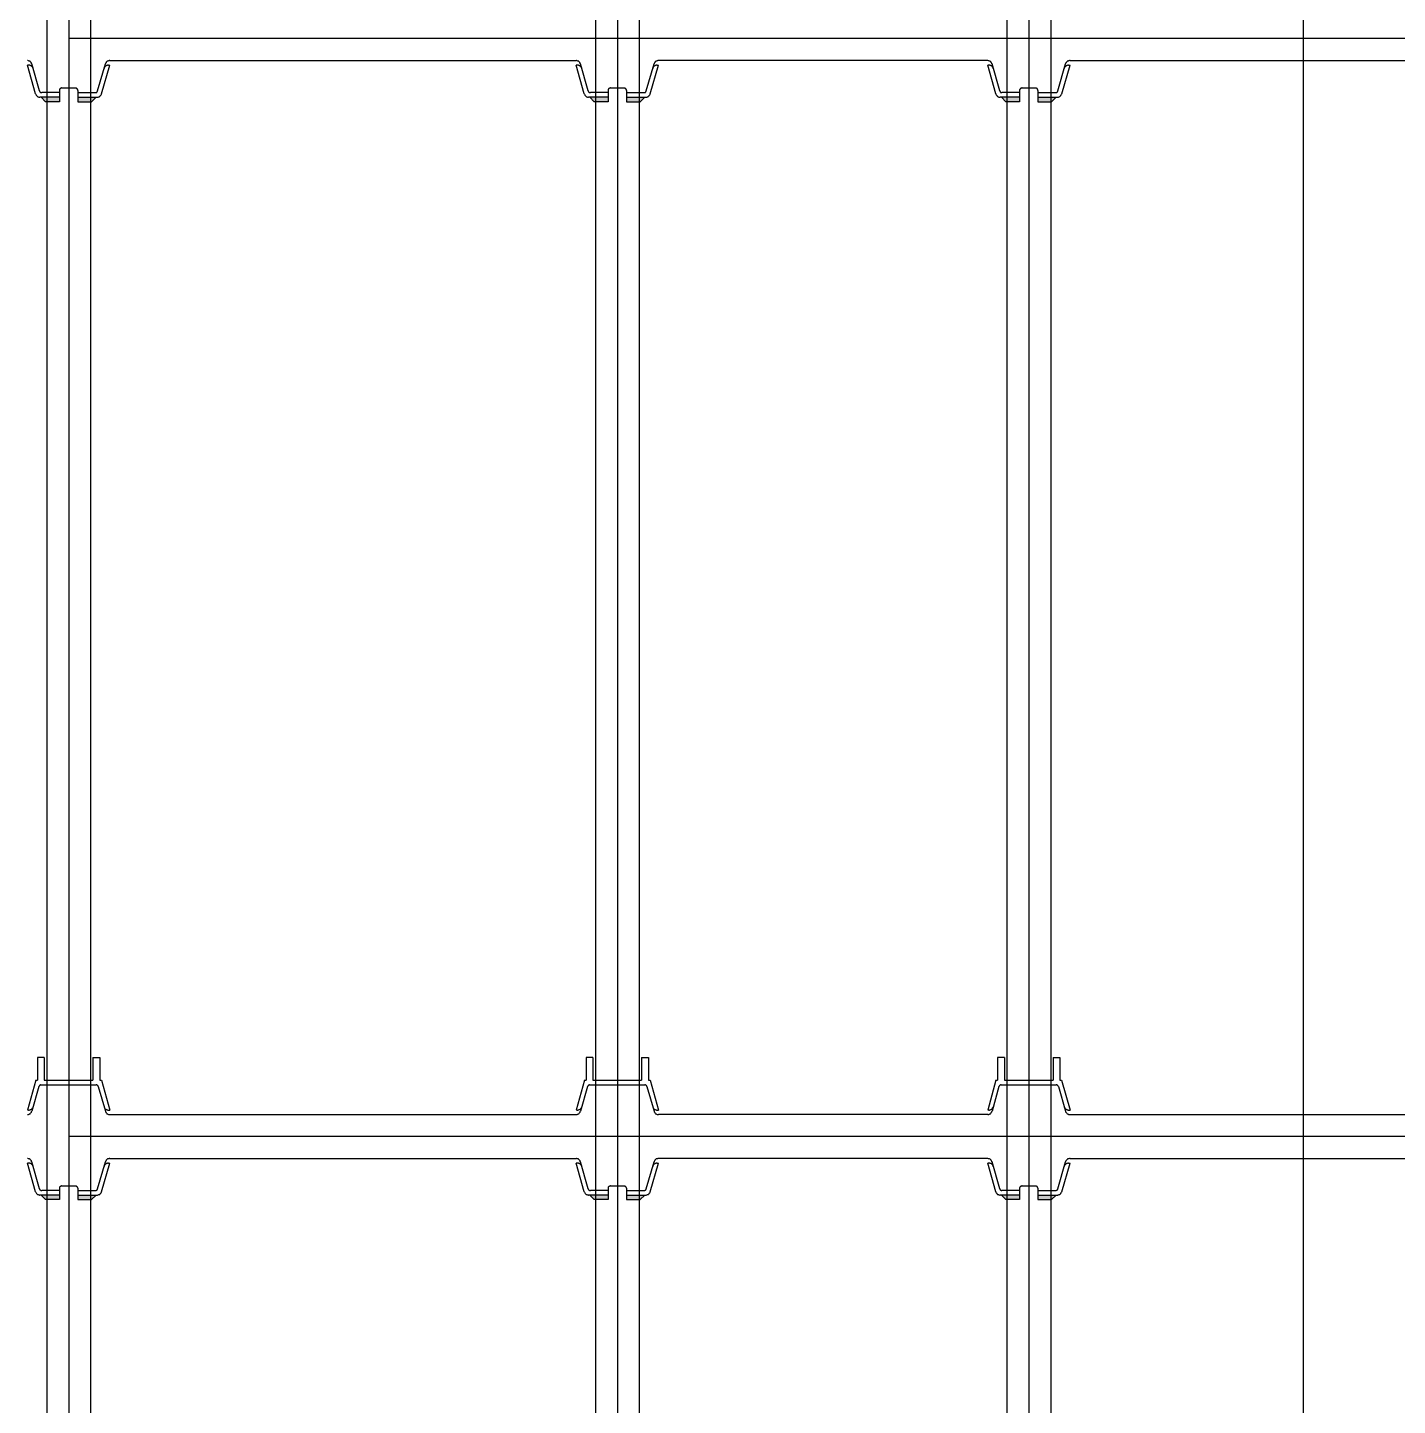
# Model space of a CAD drawing. Header units: metres. Extents: x 0 to 420, y 0 to 297.
# Drawn here: x 161.2 to 211.1, y 146.6 to 196.8 of the extents above; entities that cross this region are included whole.
import ezdxf

# ---------------------------------------------------------------- set-up
doc = ezdxf.new("R2010")
doc.units = ezdxf.units.M

msp = doc.modelspace()

# ---------------------------------------------------------------- linework, layer by layer
for p, q in [((162.7, 254.43), (162.7, 96.37)), ((182.7, 254.43), (182.7, 96.37)), ((197.7, 254.43), (197.7, 96.37)), ((207.7, 254.43), (207.7, 96.37)), ((161.9, 213.67), (161.9, 99.7)), ((163.5, 213.67), (163.5, 99.7)), ((181.9, 213.67), (181.9, 99.7)), ((183.5, 213.67), (183.5, 99.7)), ((196.9, 213.67), (196.9, 99.7)), ((198.5, 213.67), (198.5, 99.7)), ((252.7, 196.37), (162.7, 196.37)), ((161.49, 194.35), (161.2, 195.4)), ((161.24, 195.4), (161.2, 195.4)), ((161.64, 194.46), (161.36, 195.45)), ((163.75, 194.46), (164.04, 195.45)), ((163.9, 194.35), (164.2, 195.4)), ((164.15, 195.4), (164.2, 195.4)), ((164.2, 195.57), (181.2, 195.57)), ((181.24, 195.4), (181.2, 195.4)), ((181.49, 194.35), (181.2, 195.4)), ((181.64, 194.46), (181.36, 195.45)), ((183.75, 194.46), (184.04, 195.45)), ((183.9, 194.35), (184.2, 195.4)), ((184.15, 195.4), (184.2, 195.4)), ((196.2, 195.57), (184.2, 195.57)), ((196.49, 194.35), (196.2, 195.4)), ((196.24, 195.4), (196.2, 195.4)), ((196.64, 194.46), (196.36, 195.45)), ((198.75, 194.46), (199.04, 195.45)), ((198.9, 194.35), (199.2, 195.4)), ((199.15, 195.4), (199.2, 195.4)), ((199.2, 195.57), (216.2, 195.57)), ((162.36, 194.4), (161.72, 194.4)), ((162.36, 194.48), (162.36, 194.23)), ((162.45, 194.57), (162.95, 194.57)), ((163.03, 194.48), (163.03, 194.23)), ((163.03, 194.4), (163.67, 194.4)), ((182.36, 194.4), (181.72, 194.4)), ((182.36, 194.48), (182.36, 194.23)), ((182.45, 194.57), (182.95, 194.57)), ((183.03, 194.48), (183.03, 194.23)), ((183.03, 194.4), (183.67, 194.4)), ((197.36, 194.4), (196.72, 194.4)), ((197.36, 194.48), (197.36, 194.23)), ((197.45, 194.57), (197.95, 194.57)), ((198.03, 194.48), (198.03, 194.23)), ((198.03, 194.4), (198.67, 194.4)), ((162.36, 194.23), (161.65, 194.23)), ((161.86, 194.07), (161.7, 194.23)), ((162.36, 194.07), (161.86, 194.07)), ((162.36, 194.23), (162.36, 194.07)), ((163.03, 194.23), (163.74, 194.23)), ((163.03, 194.23), (163.03, 194.07)), ((163.03, 194.07), (163.53, 194.07)), ((163.53, 194.07), (163.7, 194.23)), ((182.36, 194.23), (181.65, 194.23)), ((181.86, 194.07), (181.7, 194.23)), ((182.36, 194.07), (181.86, 194.07)), ((182.36, 194.23), (182.36, 194.07)), ((183.03, 194.23), (183.03, 194.07)), ((183.03, 194.23), (183.74, 194.23)), ((183.03, 194.07), (183.53, 194.07)), ((183.53, 194.07), (183.7, 194.23)), ((197.36, 194.23), (196.65, 194.23)), ((196.86, 194.07), (196.7, 194.23)), ((197.36, 194.07), (196.86, 194.07)), ((197.36, 194.23), (197.36, 194.07)), ((198.03, 194.23), (198.74, 194.23)), ((198.03, 194.23), (198.03, 194.07)), ((198.03, 194.07), (198.53, 194.07)), ((198.53, 194.07), (198.7, 194.23)), ((161.81, 159.25), (161.56, 159.25)), ((161.56, 159.25), (161.56, 158.42)), ((161.81, 159.25), (161.81, 158.42)), ((163.58, 159.25), (163.83, 159.25)), ((163.58, 159.25), (163.58, 158.42)), ((163.83, 159.25), (163.83, 158.42)), ((181.56, 159.25), (181.56, 158.42)), ((181.81, 159.25), (181.56, 159.25)), ((181.81, 159.25), (181.81, 158.42)), ((183.58, 159.25), (183.58, 158.42)), ((183.58, 159.25), (183.83, 159.25)), ((183.83, 159.25), (183.83, 158.42)), ((196.81, 159.25), (196.56, 159.25)), ((196.56, 159.25), (196.56, 158.42)), ((196.81, 159.25), (196.81, 158.42)), ((198.58, 159.25), (198.83, 159.25)), ((198.58, 159.25), (198.58, 158.42)), ((198.83, 159.25), (198.83, 158.42)), ((161.5, 158.42), (161.2, 157.33)), ((161.61, 158.19), (161.36, 157.29)), ((161.5, 158.42), (161.56, 158.42)), ((161.69, 158.25), (163.7, 158.25)), ((161.81, 158.42), (163.58, 158.42)), ((163.78, 158.19), (164.04, 157.29)), ((163.83, 158.42), (163.89, 158.42)), ((163.89, 158.42), (164.2, 157.33)), ((181.5, 158.42), (181.2, 157.33)), ((181.61, 158.19), (181.36, 157.29)), ((181.5, 158.42), (181.56, 158.42)), ((181.69, 158.25), (183.7, 158.25)), ((181.81, 158.42), (183.58, 158.42)), ((183.78, 158.19), (184.04, 157.29)), ((183.83, 158.42), (183.89, 158.42)), ((183.89, 158.42), (184.2, 157.33)), ((196.5, 158.42), (196.2, 157.33)), ((196.61, 158.19), (196.36, 157.29)), ((196.5, 158.42), (196.56, 158.42)), ((196.69, 158.25), (198.7, 158.25)), ((196.81, 158.42), (198.58, 158.42)), ((198.78, 158.19), (199.04, 157.29)), ((198.83, 158.42), (198.89, 158.42)), ((198.89, 158.42), (199.2, 157.33)), ((161.24, 157.33), (161.2, 157.33)), ((164.15, 157.33), (164.2, 157.33)), ((164.2, 157.17), (181.2, 157.17)), ((181.24, 157.33), (181.2, 157.33)), ((184.15, 157.33), (184.2, 157.33)), ((196.2, 157.17), (184.2, 157.17)), ((196.24, 157.33), (196.2, 157.33)), ((199.15, 157.33), (199.2, 157.33)), ((199.2, 157.17), (216.2, 157.17)), ((252.7, 156.37), (162.7, 156.37)), ((161.49, 154.35), (161.2, 155.4)), ((161.24, 155.4), (161.2, 155.4)), ((161.64, 154.46), (161.36, 155.45)), ((163.75, 154.46), (164.04, 155.45)), ((163.9, 154.35), (164.2, 155.4)), ((164.15, 155.4), (164.2, 155.4)), ((164.2, 155.57), (181.2, 155.57)), ((181.24, 155.4), (181.2, 155.4)), ((181.49, 154.35), (181.2, 155.4)), ((181.64, 154.46), (181.36, 155.45)), ((183.75, 154.46), (184.04, 155.45)), ((183.9, 154.35), (184.2, 155.4)), ((184.15, 155.4), (184.2, 155.4)), ((196.2, 155.57), (184.2, 155.57)), ((196.49, 154.35), (196.2, 155.4)), ((196.24, 155.4), (196.2, 155.4)), ((196.64, 154.46), (196.36, 155.45)), ((198.75, 154.46), (199.04, 155.45)), ((198.9, 154.35), (199.2, 155.4)), ((199.15, 155.4), (199.2, 155.4)), ((199.2, 155.57), (216.2, 155.57)), ((162.36, 154.23), (161.65, 154.23)), ((161.86, 154.07), (161.7, 154.23)), ((162.36, 154.4), (161.72, 154.4)), ((162.36, 154.48), (162.36, 154.23)), ((162.36, 154.23), (162.36, 154.07)), ((162.45, 154.57), (162.95, 154.57)), ((163.03, 154.48), (163.03, 154.23)), ((163.03, 154.4), (163.67, 154.4)), ((163.03, 154.23), (163.74, 154.23)), ((163.03, 154.23), (163.03, 154.07)), ((163.53, 154.07), (163.7, 154.23)), ((182.36, 154.23), (181.65, 154.23)), ((181.86, 154.07), (181.7, 154.23)), ((182.36, 154.4), (181.72, 154.4)), ((182.36, 154.48), (182.36, 154.23)), ((182.36, 154.23), (182.36, 154.07)), ((182.45, 154.57), (182.95, 154.57)), ((183.03, 154.48), (183.03, 154.23)), ((183.03, 154.4), (183.67, 154.4)), ((183.03, 154.23), (183.03, 154.07)), ((183.03, 154.23), (183.74, 154.23)), ((183.53, 154.07), (183.7, 154.23)), ((197.36, 154.23), (196.65, 154.23)), ((196.86, 154.07), (196.7, 154.23)), ((197.36, 154.4), (196.72, 154.4)), ((197.36, 154.48), (197.36, 154.23)), ((197.36, 154.23), (197.36, 154.07)), ((197.45, 154.57), (197.95, 154.57)), ((198.03, 154.48), (198.03, 154.23)), ((198.03, 154.4), (198.67, 154.4)), ((198.03, 154.23), (198.74, 154.23)), ((198.03, 154.23), (198.03, 154.07)), ((198.53, 154.07), (198.7, 154.23)), ((162.36, 154.07), (161.86, 154.07)), ((163.03, 154.07), (163.53, 154.07)), ((182.36, 154.07), (181.86, 154.07)), ((183.03, 154.07), (183.53, 154.07)), ((197.36, 154.07), (196.86, 154.07)), ((198.03, 154.07), (198.53, 154.07))]:
    msp.add_line(p, q)
for points in [[(161.36, 195.45), (161.35, 195.45), (161.35, 195.46), (161.34, 195.48), (161.33, 195.49), (161.32, 195.51), (161.31, 195.52), (161.3, 195.53), (161.29, 195.54), (161.27, 195.55), (161.26, 195.55), (161.24, 195.56), (161.23, 195.56), (161.21, 195.57), (161.2, 195.57), (161.2, 195.57)], [(161.4, 195.28), (161.4, 195.28), (161.4, 195.3), (161.39, 195.31), (161.38, 195.33), (161.37, 195.34), (161.36, 195.35), (161.35, 195.36), (161.34, 195.37), (161.32, 195.38), (161.31, 195.39), (161.29, 195.39), (161.28, 195.4), (161.26, 195.4), (161.24, 195.4), (161.24, 195.4)], [(164.15, 195.4), (164.13, 195.4), (164.12, 195.4), (164.1, 195.39), (164.08, 195.39), (164.07, 195.38), (164.06, 195.37), (164.04, 195.36), (164.03, 195.35), (164.02, 195.34), (164.01, 195.33), (164, 195.31), (163.99, 195.3), (163.99, 195.28), (163.99, 195.28)], [(164.2, 195.57), (164.18, 195.57), (164.16, 195.56), (164.15, 195.56), (164.13, 195.55), (164.12, 195.55), (164.1, 195.54), (164.09, 195.53), (164.08, 195.52), (164.07, 195.51), (164.06, 195.49), (164.05, 195.48), (164.04, 195.46), (164.04, 195.45), (164.04, 195.45)], [(181.36, 195.45), (181.35, 195.45), (181.35, 195.46), (181.34, 195.48), (181.33, 195.49), (181.32, 195.51), (181.31, 195.52), (181.3, 195.53), (181.29, 195.54), (181.27, 195.55), (181.26, 195.55), (181.24, 195.56), (181.23, 195.56), (181.21, 195.57), (181.2, 195.57), (181.2, 195.57)], [(181.4, 195.28), (181.4, 195.28), (181.4, 195.3), (181.39, 195.31), (181.38, 195.33), (181.37, 195.34), (181.36, 195.35), (181.35, 195.36), (181.34, 195.37), (181.32, 195.38), (181.31, 195.39), (181.29, 195.39), (181.28, 195.4), (181.26, 195.4), (181.24, 195.4), (181.24, 195.4)], [(184.15, 195.4), (184.13, 195.4), (184.12, 195.4), (184.1, 195.39), (184.08, 195.39), (184.07, 195.38), (184.06, 195.37), (184.04, 195.36), (184.03, 195.35), (184.02, 195.34), (184.01, 195.33), (184, 195.31), (183.99, 195.3), (183.99, 195.28), (183.99, 195.28)], [(184.2, 195.57), (184.18, 195.57), (184.16, 195.56), (184.15, 195.56), (184.13, 195.55), (184.12, 195.55), (184.1, 195.54), (184.09, 195.53), (184.08, 195.52), (184.07, 195.51), (184.06, 195.49), (184.05, 195.48), (184.04, 195.46), (184.04, 195.45), (184.04, 195.45)], [(196.36, 195.45), (196.35, 195.45), (196.35, 195.46), (196.34, 195.48), (196.33, 195.49), (196.32, 195.51), (196.31, 195.52), (196.3, 195.53), (196.29, 195.54), (196.27, 195.55), (196.26, 195.55), (196.24, 195.56), (196.23, 195.56), (196.21, 195.57), (196.2, 195.57), (196.2, 195.57)], [(196.4, 195.28), (196.4, 195.28), (196.4, 195.3), (196.39, 195.31), (196.38, 195.33), (196.37, 195.34), (196.36, 195.35), (196.35, 195.36), (196.34, 195.37), (196.32, 195.38), (196.31, 195.39), (196.29, 195.39), (196.28, 195.4), (196.26, 195.4), (196.24, 195.4), (196.24, 195.4)], [(199.15, 195.4), (199.13, 195.4), (199.12, 195.4), (199.1, 195.39), (199.08, 195.39), (199.07, 195.38), (199.06, 195.37), (199.04, 195.36), (199.03, 195.35), (199.02, 195.34), (199.01, 195.33), (199, 195.31), (198.99, 195.3), (198.99, 195.28), (198.99, 195.28)], [(199.2, 195.57), (199.18, 195.57), (199.16, 195.56), (199.15, 195.56), (199.13, 195.55), (199.12, 195.55), (199.1, 195.54), (199.09, 195.53), (199.08, 195.52), (199.07, 195.51), (199.06, 195.49), (199.05, 195.48), (199.04, 195.46), (199.04, 195.45), (199.04, 195.45)], [(161.49, 194.35), (161.49, 194.35), (161.5, 194.34), (161.51, 194.32), (161.52, 194.31), (161.53, 194.29), (161.54, 194.28), (161.55, 194.27), (161.56, 194.26), (161.58, 194.25), (161.59, 194.25), (161.61, 194.24), (161.62, 194.24), (161.64, 194.23), (161.65, 194.23)], [(161.64, 194.46), (161.64, 194.46), (161.64, 194.45), (161.64, 194.44), (161.65, 194.44), (161.65, 194.43), (161.66, 194.42), (161.66, 194.42), (161.67, 194.41), (161.68, 194.41), (161.69, 194.41), (161.69, 194.4), (161.7, 194.4), (161.71, 194.4), (161.72, 194.4)], [(162.45, 194.57), (162.44, 194.57), (162.43, 194.56), (162.42, 194.56), (162.41, 194.56), (162.41, 194.56), (162.4, 194.55), (162.39, 194.55), (162.39, 194.54), (162.38, 194.54), (162.38, 194.53), (162.37, 194.52), (162.37, 194.51), (162.37, 194.51), (162.36, 194.5), (162.36, 194.49), (162.36, 194.48), (162.36, 194.48)], [(163.03, 194.48), (163.03, 194.49), (163.03, 194.5), (163.03, 194.51), (163.02, 194.51), (163.02, 194.52), (163.01, 194.53), (163.01, 194.54), (163, 194.54), (163, 194.55), (162.99, 194.55), (162.98, 194.56), (162.98, 194.56), (162.97, 194.56), (162.96, 194.56), (162.95, 194.57), (162.95, 194.57), (162.95, 194.57)], [(163.67, 194.4), (163.68, 194.4), (163.69, 194.4), (163.7, 194.4), (163.71, 194.41), (163.71, 194.41), (163.72, 194.41), (163.73, 194.42), (163.73, 194.42), (163.74, 194.43), (163.74, 194.44), (163.75, 194.44), (163.75, 194.45), (163.75, 194.46), (163.75, 194.46)], [(163.74, 194.23), (163.75, 194.23), (163.77, 194.24), (163.78, 194.24), (163.8, 194.25), (163.81, 194.25), (163.83, 194.26), (163.84, 194.27), (163.85, 194.28), (163.87, 194.29), (163.87, 194.31), (163.88, 194.32), (163.89, 194.34), (163.9, 194.35), (163.9, 194.35)], [(181.49, 194.35), (181.49, 194.35), (181.5, 194.34), (181.51, 194.32), (181.52, 194.31), (181.53, 194.29), (181.54, 194.28), (181.55, 194.27), (181.56, 194.26), (181.58, 194.25), (181.59, 194.25), (181.61, 194.24), (181.62, 194.24), (181.64, 194.23), (181.65, 194.23)], [(181.64, 194.46), (181.64, 194.46), (181.64, 194.45), (181.64, 194.44), (181.65, 194.44), (181.65, 194.43), (181.66, 194.42), (181.66, 194.42), (181.67, 194.41), (181.68, 194.41), (181.69, 194.41), (181.69, 194.4), (181.7, 194.4), (181.71, 194.4), (181.72, 194.4)], [(182.45, 194.57), (182.44, 194.57), (182.43, 194.56), (182.42, 194.56), (182.41, 194.56), (182.41, 194.56), (182.4, 194.55), (182.39, 194.55), (182.39, 194.54), (182.38, 194.54), (182.38, 194.53), (182.37, 194.52), (182.37, 194.51), (182.37, 194.51), (182.36, 194.5), (182.36, 194.49), (182.36, 194.48), (182.36, 194.48)], [(183.03, 194.48), (183.03, 194.49), (183.03, 194.5), (183.03, 194.51), (183.02, 194.51), (183.02, 194.52), (183.01, 194.53), (183.01, 194.54), (183, 194.54), (183, 194.55), (182.99, 194.55), (182.98, 194.56), (182.98, 194.56), (182.97, 194.56), (182.96, 194.56), (182.95, 194.57), (182.95, 194.57), (182.95, 194.57)], [(183.67, 194.4), (183.68, 194.4), (183.69, 194.4), (183.7, 194.4), (183.71, 194.41), (183.71, 194.41), (183.72, 194.41), (183.73, 194.42), (183.73, 194.42), (183.74, 194.43), (183.74, 194.44), (183.75, 194.44), (183.75, 194.45), (183.75, 194.46), (183.75, 194.46)], [(183.74, 194.23), (183.75, 194.23), (183.77, 194.24), (183.78, 194.24), (183.8, 194.25), (183.81, 194.25), (183.83, 194.26), (183.84, 194.27), (183.85, 194.28), (183.87, 194.29), (183.87, 194.31), (183.88, 194.32), (183.89, 194.34), (183.9, 194.35), (183.9, 194.35)], [(196.49, 194.35), (196.49, 194.35), (196.5, 194.34), (196.51, 194.32), (196.52, 194.31), (196.53, 194.29), (196.54, 194.28), (196.55, 194.27), (196.56, 194.26), (196.58, 194.25), (196.59, 194.25), (196.61, 194.24), (196.62, 194.24), (196.64, 194.23), (196.65, 194.23)], [(196.64, 194.46), (196.64, 194.46), (196.64, 194.45), (196.64, 194.44), (196.65, 194.44), (196.65, 194.43), (196.66, 194.42), (196.66, 194.42), (196.67, 194.41), (196.68, 194.41), (196.69, 194.41), (196.69, 194.4), (196.7, 194.4), (196.71, 194.4), (196.72, 194.4)], [(197.45, 194.57), (197.44, 194.57), (197.43, 194.56), (197.42, 194.56), (197.41, 194.56), (197.41, 194.56), (197.4, 194.55), (197.39, 194.55), (197.39, 194.54), (197.38, 194.54), (197.38, 194.53), (197.37, 194.52), (197.37, 194.51), (197.37, 194.51), (197.36, 194.5), (197.36, 194.49), (197.36, 194.48), (197.36, 194.48)], [(198.03, 194.48), (198.03, 194.49), (198.03, 194.5), (198.03, 194.51), (198.02, 194.51), (198.02, 194.52), (198.01, 194.53), (198.01, 194.54), (198, 194.54), (198, 194.55), (197.99, 194.55), (197.98, 194.56), (197.98, 194.56), (197.97, 194.56), (197.96, 194.56), (197.95, 194.57), (197.95, 194.57), (197.95, 194.57)], [(198.67, 194.4), (198.68, 194.4), (198.69, 194.4), (198.7, 194.4), (198.71, 194.41), (198.71, 194.41), (198.72, 194.41), (198.73, 194.42), (198.73, 194.42), (198.74, 194.43), (198.74, 194.44), (198.75, 194.44), (198.75, 194.45), (198.75, 194.46), (198.75, 194.46)], [(198.74, 194.23), (198.75, 194.23), (198.77, 194.24), (198.78, 194.24), (198.8, 194.25), (198.81, 194.25), (198.83, 194.26), (198.84, 194.27), (198.85, 194.28), (198.87, 194.29), (198.87, 194.31), (198.88, 194.32), (198.89, 194.34), (198.9, 194.35), (198.9, 194.35)], [(161.69, 158.25), (161.69, 158.25), (161.68, 158.25), (161.67, 158.25), (161.66, 158.24), (161.65, 158.24), (161.65, 158.24), (161.64, 158.23), (161.63, 158.23), (161.63, 158.22), (161.62, 158.21), (161.62, 158.21), (161.62, 158.2), (161.61, 158.19), (161.61, 158.19)], [(163.78, 158.19), (163.78, 158.19), (163.77, 158.2), (163.77, 158.21), (163.77, 158.21), (163.76, 158.22), (163.76, 158.23), (163.75, 158.23), (163.74, 158.24), (163.74, 158.24), (163.73, 158.24), (163.72, 158.25), (163.71, 158.25), (163.71, 158.25), (163.7, 158.25), (163.7, 158.25)], [(181.69, 158.25), (181.69, 158.25), (181.68, 158.25), (181.67, 158.25), (181.66, 158.24), (181.65, 158.24), (181.65, 158.24), (181.64, 158.23), (181.63, 158.23), (181.63, 158.22), (181.62, 158.21), (181.62, 158.21), (181.62, 158.2), (181.61, 158.19), (181.61, 158.19)], [(183.78, 158.19), (183.78, 158.19), (183.77, 158.2), (183.77, 158.21), (183.77, 158.21), (183.76, 158.22), (183.76, 158.23), (183.75, 158.23), (183.74, 158.24), (183.74, 158.24), (183.73, 158.24), (183.72, 158.25), (183.71, 158.25), (183.71, 158.25), (183.7, 158.25), (183.7, 158.25)], [(196.69, 158.25), (196.69, 158.25), (196.68, 158.25), (196.67, 158.25), (196.66, 158.24), (196.65, 158.24), (196.65, 158.24), (196.64, 158.23), (196.63, 158.23), (196.63, 158.22), (196.62, 158.21), (196.62, 158.21), (196.62, 158.2), (196.61, 158.19), (196.61, 158.19)], [(198.78, 158.19), (198.78, 158.19), (198.77, 158.2), (198.77, 158.21), (198.77, 158.21), (198.76, 158.22), (198.76, 158.23), (198.75, 158.23), (198.74, 158.24), (198.74, 158.24), (198.73, 158.24), (198.72, 158.25), (198.71, 158.25), (198.71, 158.25), (198.7, 158.25), (198.7, 158.25)], [(161.2, 157.17), (161.21, 157.17), (161.23, 157.17), (161.24, 157.17), (161.26, 157.18), (161.27, 157.19), (161.29, 157.19), (161.3, 157.2), (161.31, 157.22), (161.32, 157.23), (161.33, 157.24), (161.34, 157.25), (161.35, 157.27), (161.35, 157.28), (161.36, 157.29)], [(161.24, 157.33), (161.26, 157.33), (161.28, 157.34), (161.29, 157.34), (161.31, 157.35), (161.32, 157.35), (161.34, 157.36), (161.35, 157.37), (161.36, 157.38), (161.37, 157.39), (161.38, 157.41), (161.39, 157.42), (161.4, 157.44), (161.4, 157.45), (161.4, 157.45)], [(163.99, 157.45), (163.99, 157.45), (163.99, 157.44), (164, 157.42), (164.01, 157.41), (164.02, 157.39), (164.03, 157.38), (164.04, 157.37), (164.06, 157.36), (164.07, 157.35), (164.08, 157.35), (164.1, 157.34), (164.12, 157.34), (164.13, 157.33), (164.15, 157.33)], [(164.04, 157.29), (164.04, 157.28), (164.04, 157.27), (164.05, 157.25), (164.06, 157.24), (164.07, 157.23), (164.08, 157.22), (164.09, 157.2), (164.1, 157.19), (164.12, 157.19), (164.13, 157.18), (164.15, 157.17), (164.16, 157.17), (164.18, 157.17), (164.2, 157.17)], [(181.2, 157.17), (181.21, 157.17), (181.23, 157.17), (181.24, 157.17), (181.26, 157.18), (181.27, 157.19), (181.29, 157.19), (181.3, 157.2), (181.31, 157.22), (181.32, 157.23), (181.33, 157.24), (181.34, 157.25), (181.35, 157.27), (181.35, 157.28), (181.36, 157.29)], [(181.24, 157.33), (181.26, 157.33), (181.28, 157.34), (181.29, 157.34), (181.31, 157.35), (181.32, 157.35), (181.34, 157.36), (181.35, 157.37), (181.36, 157.38), (181.37, 157.39), (181.38, 157.41), (181.39, 157.42), (181.4, 157.44), (181.4, 157.45), (181.4, 157.45)], [(183.99, 157.45), (183.99, 157.45), (183.99, 157.44), (184, 157.42), (184.01, 157.41), (184.02, 157.39), (184.03, 157.38), (184.04, 157.37), (184.06, 157.36), (184.07, 157.35), (184.08, 157.35), (184.1, 157.34), (184.12, 157.34), (184.13, 157.33), (184.15, 157.33)], [(184.04, 157.29), (184.04, 157.28), (184.04, 157.27), (184.05, 157.25), (184.06, 157.24), (184.07, 157.23), (184.08, 157.22), (184.09, 157.2), (184.1, 157.19), (184.12, 157.19), (184.13, 157.18), (184.15, 157.17), (184.16, 157.17), (184.18, 157.17), (184.2, 157.17)], [(196.2, 157.17), (196.21, 157.17), (196.23, 157.17), (196.24, 157.17), (196.26, 157.18), (196.27, 157.19), (196.29, 157.19), (196.3, 157.2), (196.31, 157.22), (196.32, 157.23), (196.33, 157.24), (196.34, 157.25), (196.35, 157.27), (196.35, 157.28), (196.36, 157.29)], [(196.24, 157.33), (196.26, 157.33), (196.28, 157.34), (196.29, 157.34), (196.31, 157.35), (196.32, 157.35), (196.34, 157.36), (196.35, 157.37), (196.36, 157.38), (196.37, 157.39), (196.38, 157.41), (196.39, 157.42), (196.4, 157.44), (196.4, 157.45), (196.4, 157.45)], [(198.99, 157.45), (198.99, 157.45), (198.99, 157.44), (199, 157.42), (199.01, 157.41), (199.02, 157.39), (199.03, 157.38), (199.04, 157.37), (199.06, 157.36), (199.07, 157.35), (199.08, 157.35), (199.1, 157.34), (199.12, 157.34), (199.13, 157.33), (199.15, 157.33)], [(199.04, 157.29), (199.04, 157.28), (199.04, 157.27), (199.05, 157.25), (199.06, 157.24), (199.07, 157.23), (199.08, 157.22), (199.09, 157.2), (199.1, 157.19), (199.12, 157.19), (199.13, 157.18), (199.15, 157.17), (199.16, 157.17), (199.18, 157.17), (199.2, 157.17)], [(161.36, 155.45), (161.35, 155.45), (161.35, 155.46), (161.34, 155.48), (161.33, 155.49), (161.32, 155.51), (161.31, 155.52), (161.3, 155.53), (161.29, 155.54), (161.27, 155.55), (161.26, 155.55), (161.24, 155.56), (161.23, 155.56), (161.21, 155.57), (161.2, 155.57), (161.2, 155.57)], [(161.4, 155.28), (161.4, 155.28), (161.4, 155.3), (161.39, 155.31), (161.38, 155.33), (161.37, 155.34), (161.36, 155.35), (161.35, 155.36), (161.34, 155.37), (161.32, 155.38), (161.31, 155.39), (161.29, 155.39), (161.28, 155.4), (161.26, 155.4), (161.24, 155.4), (161.24, 155.4)], [(164.15, 155.4), (164.13, 155.4), (164.12, 155.4), (164.1, 155.39), (164.08, 155.39), (164.07, 155.38), (164.06, 155.37), (164.04, 155.36), (164.03, 155.35), (164.02, 155.34), (164.01, 155.33), (164, 155.31), (163.99, 155.3), (163.99, 155.28), (163.99, 155.28)], [(164.2, 155.57), (164.18, 155.57), (164.16, 155.56), (164.15, 155.56), (164.13, 155.55), (164.12, 155.55), (164.1, 155.54), (164.09, 155.53), (164.08, 155.52), (164.07, 155.51), (164.06, 155.49), (164.05, 155.48), (164.04, 155.46), (164.04, 155.45), (164.04, 155.45)], [(181.36, 155.45), (181.35, 155.45), (181.35, 155.46), (181.34, 155.48), (181.33, 155.49), (181.32, 155.51), (181.31, 155.52), (181.3, 155.53), (181.29, 155.54), (181.27, 155.55), (181.26, 155.55), (181.24, 155.56), (181.23, 155.56), (181.21, 155.57), (181.2, 155.57), (181.2, 155.57)], [(181.4, 155.28), (181.4, 155.28), (181.4, 155.3), (181.39, 155.31), (181.38, 155.33), (181.37, 155.34), (181.36, 155.35), (181.35, 155.36), (181.34, 155.37), (181.32, 155.38), (181.31, 155.39), (181.29, 155.39), (181.28, 155.4), (181.26, 155.4), (181.24, 155.4), (181.24, 155.4)], [(184.15, 155.4), (184.13, 155.4), (184.12, 155.4), (184.1, 155.39), (184.08, 155.39), (184.07, 155.38), (184.06, 155.37), (184.04, 155.36), (184.03, 155.35), (184.02, 155.34), (184.01, 155.33), (184, 155.31), (183.99, 155.3), (183.99, 155.28), (183.99, 155.28)], [(184.2, 155.57), (184.18, 155.57), (184.16, 155.56), (184.15, 155.56), (184.13, 155.55), (184.12, 155.55), (184.1, 155.54), (184.09, 155.53), (184.08, 155.52), (184.07, 155.51), (184.06, 155.49), (184.05, 155.48), (184.04, 155.46), (184.04, 155.45), (184.04, 155.45)], [(196.36, 155.45), (196.35, 155.45), (196.35, 155.46), (196.34, 155.48), (196.33, 155.49), (196.32, 155.51), (196.31, 155.52), (196.3, 155.53), (196.29, 155.54), (196.27, 155.55), (196.26, 155.55), (196.24, 155.56), (196.23, 155.56), (196.21, 155.57), (196.2, 155.57), (196.2, 155.57)], [(196.4, 155.28), (196.4, 155.28), (196.4, 155.3), (196.39, 155.31), (196.38, 155.33), (196.37, 155.34), (196.36, 155.35), (196.35, 155.36), (196.34, 155.37), (196.32, 155.38), (196.31, 155.39), (196.29, 155.39), (196.28, 155.4), (196.26, 155.4), (196.24, 155.4), (196.24, 155.4)], [(199.15, 155.4), (199.13, 155.4), (199.12, 155.4), (199.1, 155.39), (199.08, 155.39), (199.07, 155.38), (199.06, 155.37), (199.04, 155.36), (199.03, 155.35), (199.02, 155.34), (199.01, 155.33), (199, 155.31), (198.99, 155.3), (198.99, 155.28), (198.99, 155.28)], [(199.2, 155.57), (199.18, 155.57), (199.16, 155.56), (199.15, 155.56), (199.13, 155.55), (199.12, 155.55), (199.1, 155.54), (199.09, 155.53), (199.08, 155.52), (199.07, 155.51), (199.06, 155.49), (199.05, 155.48), (199.04, 155.46), (199.04, 155.45), (199.04, 155.45)], [(161.49, 154.35), (161.49, 154.35), (161.5, 154.34), (161.51, 154.32), (161.52, 154.31), (161.53, 154.29), (161.54, 154.28), (161.55, 154.27), (161.56, 154.26), (161.58, 154.25), (161.59, 154.25), (161.61, 154.24), (161.62, 154.24), (161.64, 154.23), (161.65, 154.23)], [(161.64, 154.46), (161.64, 154.46), (161.64, 154.45), (161.64, 154.44), (161.65, 154.44), (161.65, 154.43), (161.66, 154.42), (161.66, 154.42), (161.67, 154.41), (161.68, 154.41), (161.69, 154.41), (161.69, 154.4), (161.7, 154.4), (161.71, 154.4), (161.72, 154.4)], [(162.45, 154.57), (162.44, 154.57), (162.43, 154.56), (162.42, 154.56), (162.41, 154.56), (162.41, 154.56), (162.4, 154.55), (162.39, 154.55), (162.39, 154.54), (162.38, 154.54), (162.38, 154.53), (162.37, 154.52), (162.37, 154.51), (162.37, 154.51), (162.36, 154.5), (162.36, 154.49), (162.36, 154.48), (162.36, 154.48)], [(163.03, 154.48), (163.03, 154.49), (163.03, 154.5), (163.03, 154.51), (163.02, 154.51), (163.02, 154.52), (163.01, 154.53), (163.01, 154.54), (163, 154.54), (163, 154.55), (162.99, 154.55), (162.98, 154.56), (162.98, 154.56), (162.97, 154.56), (162.96, 154.56), (162.95, 154.57), (162.95, 154.57), (162.95, 154.57)], [(163.67, 154.4), (163.68, 154.4), (163.69, 154.4), (163.7, 154.4), (163.71, 154.41), (163.71, 154.41), (163.72, 154.41), (163.73, 154.42), (163.73, 154.42), (163.74, 154.43), (163.74, 154.44), (163.75, 154.44), (163.75, 154.45), (163.75, 154.46), (163.75, 154.46)], [(163.74, 154.23), (163.75, 154.23), (163.77, 154.24), (163.78, 154.24), (163.8, 154.25), (163.81, 154.25), (163.83, 154.26), (163.84, 154.27), (163.85, 154.28), (163.87, 154.29), (163.87, 154.31), (163.88, 154.32), (163.89, 154.34), (163.9, 154.35), (163.9, 154.35)], [(181.49, 154.35), (181.49, 154.35), (181.5, 154.34), (181.51, 154.32), (181.52, 154.31), (181.53, 154.29), (181.54, 154.28), (181.55, 154.27), (181.56, 154.26), (181.58, 154.25), (181.59, 154.25), (181.61, 154.24), (181.62, 154.24), (181.64, 154.23), (181.65, 154.23)], [(181.64, 154.46), (181.64, 154.46), (181.64, 154.45), (181.64, 154.44), (181.65, 154.44), (181.65, 154.43), (181.66, 154.42), (181.66, 154.42), (181.67, 154.41), (181.68, 154.41), (181.69, 154.41), (181.69, 154.4), (181.7, 154.4), (181.71, 154.4), (181.72, 154.4)], [(182.45, 154.57), (182.44, 154.57), (182.43, 154.56), (182.42, 154.56), (182.41, 154.56), (182.41, 154.56), (182.4, 154.55), (182.39, 154.55), (182.39, 154.54), (182.38, 154.54), (182.38, 154.53), (182.37, 154.52), (182.37, 154.51), (182.37, 154.51), (182.36, 154.5), (182.36, 154.49), (182.36, 154.48), (182.36, 154.48)], [(183.03, 154.48), (183.03, 154.49), (183.03, 154.5), (183.03, 154.51), (183.02, 154.51), (183.02, 154.52), (183.01, 154.53), (183.01, 154.54), (183, 154.54), (183, 154.55), (182.99, 154.55), (182.98, 154.56), (182.98, 154.56), (182.97, 154.56), (182.96, 154.56), (182.95, 154.57), (182.95, 154.57), (182.95, 154.57)], [(183.67, 154.4), (183.68, 154.4), (183.69, 154.4), (183.7, 154.4), (183.71, 154.41), (183.71, 154.41), (183.72, 154.41), (183.73, 154.42), (183.73, 154.42), (183.74, 154.43), (183.74, 154.44), (183.75, 154.44), (183.75, 154.45), (183.75, 154.46), (183.75, 154.46)], [(183.74, 154.23), (183.75, 154.23), (183.77, 154.24), (183.78, 154.24), (183.8, 154.25), (183.81, 154.25), (183.83, 154.26), (183.84, 154.27), (183.85, 154.28), (183.87, 154.29), (183.87, 154.31), (183.88, 154.32), (183.89, 154.34), (183.9, 154.35), (183.9, 154.35)], [(196.49, 154.35), (196.49, 154.35), (196.5, 154.34), (196.51, 154.32), (196.52, 154.31), (196.53, 154.29), (196.54, 154.28), (196.55, 154.27), (196.56, 154.26), (196.58, 154.25), (196.59, 154.25), (196.61, 154.24), (196.62, 154.24), (196.64, 154.23), (196.65, 154.23)], [(196.64, 154.46), (196.64, 154.46), (196.64, 154.45), (196.64, 154.44), (196.65, 154.44), (196.65, 154.43), (196.66, 154.42), (196.66, 154.42), (196.67, 154.41), (196.68, 154.41), (196.69, 154.41), (196.69, 154.4), (196.7, 154.4), (196.71, 154.4), (196.72, 154.4)], [(197.45, 154.57), (197.44, 154.57), (197.43, 154.56), (197.42, 154.56), (197.41, 154.56), (197.41, 154.56), (197.4, 154.55), (197.39, 154.55), (197.39, 154.54), (197.38, 154.54), (197.38, 154.53), (197.37, 154.52), (197.37, 154.51), (197.37, 154.51), (197.36, 154.5), (197.36, 154.49), (197.36, 154.48), (197.36, 154.48)], [(198.03, 154.48), (198.03, 154.49), (198.03, 154.5), (198.03, 154.51), (198.02, 154.51), (198.02, 154.52), (198.01, 154.53), (198.01, 154.54), (198, 154.54), (198, 154.55), (197.99, 154.55), (197.98, 154.56), (197.98, 154.56), (197.97, 154.56), (197.96, 154.56), (197.95, 154.57), (197.95, 154.57), (197.95, 154.57)], [(198.67, 154.4), (198.68, 154.4), (198.69, 154.4), (198.7, 154.4), (198.71, 154.41), (198.71, 154.41), (198.72, 154.41), (198.73, 154.42), (198.73, 154.42), (198.74, 154.43), (198.74, 154.44), (198.75, 154.44), (198.75, 154.45), (198.75, 154.46), (198.75, 154.46)], [(198.74, 154.23), (198.75, 154.23), (198.77, 154.24), (198.78, 154.24), (198.8, 154.25), (198.81, 154.25), (198.83, 154.26), (198.84, 154.27), (198.85, 154.28), (198.87, 154.29), (198.87, 154.31), (198.88, 154.32), (198.89, 154.34), (198.9, 154.35), (198.9, 154.35)]]:
    msp.add_lwpolyline(points)
for points in [[(162.36, 194.23), (161.7, 194.23), (162.36, 194.07), (161.86, 194.07)], [(163.03, 194.23), (163.7, 194.23), (163.03, 194.07), (163.53, 194.07)], [(182.36, 194.23), (181.7, 194.23), (182.36, 194.07), (181.86, 194.07)], [(183.03, 194.23), (183.7, 194.23), (183.03, 194.07), (183.53, 194.07)], [(197.36, 194.23), (196.7, 194.23), (197.36, 194.07), (196.86, 194.07)], [(198.03, 194.23), (198.7, 194.23), (198.03, 194.07), (198.53, 194.07)], [(162.36, 154.23), (161.7, 154.23), (162.36, 154.07), (161.86, 154.07)], [(163.03, 154.23), (163.7, 154.23), (163.03, 154.07), (163.53, 154.07)], [(182.36, 154.23), (181.7, 154.23), (182.36, 154.07), (181.86, 154.07)], [(183.03, 154.23), (183.7, 154.23), (183.03, 154.07), (183.53, 154.07)], [(197.36, 154.23), (196.7, 154.23), (197.36, 154.07), (196.86, 154.07)], [(198.03, 154.23), (198.7, 154.23), (198.03, 154.07), (198.53, 154.07)]]:
    msp.add_solid(points)

doc.saveas('drawing.dxf')
